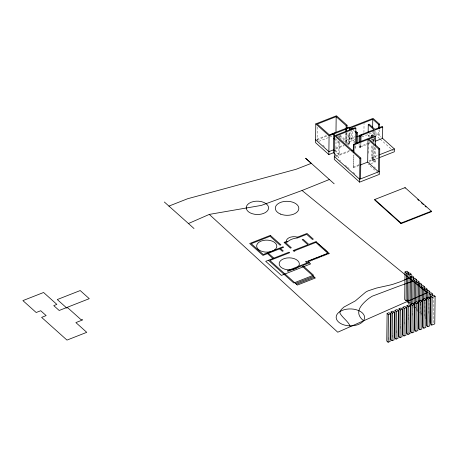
<?xml version="1.0" encoding="UTF-8"?>
<svg xmlns="http://www.w3.org/2000/svg" width="458" height="458" viewBox="0 0 458 458"><rect width="100%" height="100%" fill="white"/><g stroke="black" fill="none" stroke-linecap="round" stroke-linejoin="round"><path stroke-width="0.34" stroke-dasharray="2.29 1.72" d="M318.155 140.887L317.102 139.948L317.262 126.832M335.829 156.023L336.04 138.705M339.023 140.663L338.811 157.638L335.353 154.541M339.063 137.314L339.08 135.974M349.694 150.493L339.75 154.398L339.905 141.648M339.956 137.635L339.979 135.625M345.584 142.988L345.693 133.776L346.591 133.421L349.311 135.854L349.191 145.781M355.11 139.57L345.899 143.182L346.059 132.488M346.471 143.343L346.591 133.421M339.659 135.826L345.95 141.459L346.849 141.11L346.958 132.133M348.298 145.421L348.412 136.209L345.693 133.776M346.454 144.762L349.563 143.543L348.962 142.999L349.093 131.956M349.563 143.543L349.706 131.807M350.072 131.623L349.986 138.711L354.744 142.97M355.139 142.169L351.492 138.894L351.595 130.393M352.236 137.824L352.322 130.736M359.061 165.481L353.753 167.565L353.152 167.027L353.307 154.266M353.753 167.565L353.908 154.81M355.03 145.638L354.996 148.409L355.603 148.953L355.643 145.489M360.898 143.028L360.847 147.281L359.948 147.631L359.043 146.823L359.078 143.984M359.948 147.631L359.999 143.383M360.847 147.281L360.589 143.463M363.933 132.528L364.047 123.317M369.159 136.805L368.118 135.871L368.146 133.742M368.696 153.235L368.833 141.9M370.585 136.919L369.016 135.516L369.045 133.393M368.976 160.815L372.932 159.264L371.421 157.907L371.587 144.442M371.638 140.188L371.656 138.774M370.997 163.666L375.291 161.983L374.684 161.445L373.785 161.794L372.28 160.443L372.474 144.797M372.526 140.543L372.543 139.129M379.676 138.682L372.881 132.597L372.909 130.284M372.932 159.264L373.104 145.083M373.144 141.539L373.201 137.291M372.566 141.511L373.854 141.007L373.888 138.173M373.934 134.629L373.986 130.375M373.785 161.794L373.974 146.858M374.026 142.604L374.106 136.226M374.764 139.948L374.787 137.818M374.821 134.984L374.867 131.44M374.684 161.445L374.867 147.213M374.953 140.125L374.999 136.581M375.291 161.983L375.468 147.757M379.321 129.717L379.253 135.385L378.354 135.74L378.423 130.072M388.785 337.431L388.75 340.26L390.084 341.456M392.735 337.283L392.787 333.04M396.743 332.897L396.788 329.359M400.75 328.506L400.802 324.264M404.757 324.115L404.809 319.873M408.759 319.736L408.822 314.783M412.767 315.339L412.818 311.091M416.786 310.243L416.837 305.996M420.788 305.852L420.822 303.024M420.782 313.238L420.913 302.624M424.795 316.112L424.972 301.255M428.871 313.329L429.037 299.881M433.428 322.718L433.732 297.958M316.89 139.255L326.588 135.448M317.102 139.948L328.174 135.602M318.791 141.379L329.13 137.32M329.777 137.068L332.359 136.055M348.412 136.209L349.311 135.854M345.933 140.297L355.145 136.684M351.492 138.894L354.79 137.6M361.694 136.988L372.881 132.597M335.771 148.18L343.683 145.072M346.981 143.778L348.962 142.999M368.118 135.871L369.016 135.516M335.64 149.01L344.233 145.633M335.605 156.023L338.851 154.747L335.388 151.655M359.043 146.823L368.06 143.28M368.701 143.028L369.99 142.524M335.823 156.716L350.324 151.02M360.549 147.007L367.024 144.465M367.671 144.213L370.264 143.194M371.421 157.907L378.148 155.268M353.152 167.027L359.083 164.697M372.28 160.443L378.113 158.153M370.385 163.907L368.547 164.634L376.31 171.584M416.774 310.358L418.761 309.579M422.763 313.163L420.776 313.942L422.11 315.138M374.484 131.114L381.279 137.2M372.617 130.604L378.354 135.74M380.197 139.152L391.178 148.987M391.699 149.451L393.267 150.859M372.669 138.785L374.753 140.652M371.77 139.14L373.854 141.007M353.295 130.209L354.881 131.629M372.314 157.558L373.831 158.909L374.73 158.554L375.331 159.098L368.581 161.748L369.623 162.67M339.979 134.955L346.849 141.11M374.278 166.844L375.32 167.771M338.273 136.352L339.292 137.263M339.796 137.721L345.899 143.182M376.825 172.048L378.382 173.439M334.455 138.121L339.888 142.988L338.989 143.343L335.531 140.245M335.308 150.413L339.75 154.398M322.879 145.123L324.453 146.531M339.51 160.019L340.563 160.964M345.303 165.206L346.883 166.626M347.41 167.096L349.517 168.985M353.204 172.282L355.837 174.647M408.605 332.462L409.498 333.275"/><path stroke-width="0.69" d="M347.009 127.994L347.038 125.229L336.475 115.765L315.797 123.883L315.562 142.65L328.844 154.546L333.378 152.766L334.363 153.653M328.844 154.546L329.079 135.786L315.797 123.883M333.378 152.766L333.613 134.005M355.671 143.411L355.855 128.171L355.253 127.627L334.575 135.745L334.277 159.413L359.633 182.129L379.413 174.366L379.734 148.798L368.867 139.06L375.612 136.415L375.497 145.627M334.512 133.65L334.455 138.121L333.556 138.476L334.546 139.358M335.983 132.534L336.178 116.658L317.297 124.072L329.376 134.887L349.156 127.124L349.757 127.668L349.735 129.734M345.716 131.83L345.75 129.236M346.111 128.343L346.139 125.584L336.178 116.658M346.614 131.48L346.649 128.887M350.101 129.494L350.124 127.37L373.052 118.37L379.39 124.049L379.339 128.297M353.33 152.142L353.427 144.344L373.207 136.581L371.696 135.23L372.594 134.875L374.106 136.226L375.005 135.877L375.612 136.415M353.942 151.976L354.028 144.888L353.427 144.344M356.335 143.68L356.467 133.049L355.408 132.099M357.234 143.325L357.366 132.694L355.797 131.291M359.095 142.57L359.181 135.482L373.991 129.666L368.255 124.53L369.159 124.175L374.89 129.316L382.109 126.482L382.711 127.021L382.573 138.362L375.445 141.161M360.017 141.963L360.085 136.295L359.181 135.482M359.633 182.129L359.931 158.462L334.575 135.745M360.915 141.608L360.984 135.94L360.686 135.671L382.711 127.021M360.578 178.889L360.83 158.113L336.075 135.934L355.855 128.171M367.969 139.415L378.835 149.153L378.56 171.83L367.688 162.098L367.969 139.415L354.028 144.888M368.163 132.328L368.255 124.53M371.673 137.354L371.696 135.23M372.652 127.765L372.755 119.263L351.63 127.559L353.192 128.956M374.753 199.505L374.747 200.072L401.048 223.636L431.367 211.733L431.373 211.167L405.072 187.603L374.753 199.505L401.059 223.069L401.048 223.636M378.44 128.652L378.491 124.399L372.755 119.263M387.102 313.444L386.764 341.038L388.098 342.235L390.084 341.456L390.416 313.862L389.088 312.665L387.102 313.444L388.436 314.64L388.098 342.235M391.069 311.887L390.737 339.481L392.065 340.678L394.052 339.893L394.39 312.299L393.056 311.108L391.069 311.887L392.403 313.077L392.065 340.678M382.321 138.139L394.349 148.907L394.315 151.793L379.407 157.644M395.042 310.324L394.704 337.924L396.038 339.115L398.025 338.336L398.363 310.742L397.029 309.545L395.042 310.324L396.376 311.52L396.038 339.115M399.015 308.766L398.678 336.361L400.011 337.557L401.998 336.779L402.336 309.184L401.002 307.988L399.015 308.766L400.349 309.963L400.011 337.557M402.988 307.209L402.651 334.804L403.985 336L405.971 335.216L406.303 307.621L404.969 306.431L402.988 307.209L404.322 308.4L403.985 336M405.067 188.169L405.072 187.603M408.41 273.844L408.427 272.43L407.019 271.165L405.032 271.943L404.695 299.538L406.109 300.803L408.089 300.024M406.109 300.803L406.441 273.208L405.032 271.943M409.939 333.676L410.276 306.064L408.942 304.868L406.956 305.646L406.618 333.258L407.952 334.455L409.939 333.659M411.072 276.993L411.107 274.165L409.773 272.974L407.786 273.752L407.443 301.999L408.771 303.19L410.099 302.669M407.952 334.455L408.29 306.843L406.956 305.646M408.771 303.19L409.12 274.949L407.786 273.752M413.74 279.328L413.763 277.204L412.429 276.014L410.442 276.792L410.105 304.387L410.998 305.183M410.929 304.089L410.591 331.684L411.925 332.88L413.912 332.102L414.25 304.507L412.916 303.31L410.929 304.089L412.263 305.286L411.925 332.88M411.456 304.164L411.776 277.983L410.442 276.792M412.807 303.946L413.11 279.18L415.097 278.401L416.431 279.598L416.402 281.716M413.11 279.18L414.444 280.376L414.106 307.971L415.429 307.45M414.902 302.532L414.564 330.126L415.898 331.323L417.885 330.539L418.223 302.944L416.889 301.753L414.902 302.532L416.236 303.723L415.898 331.323M415.52 302.795L415.778 281.567L417.765 280.788L419.099 281.985L419.07 284.109M416.877 301.868L417.112 282.763L415.778 281.567M421.738 286.496L421.766 284.372L420.433 283.181L418.446 283.96L418.108 311.555L418.996 312.35M418.875 300.969L418.538 328.569L419.871 329.76L421.852 328.981L422.19 301.387L420.856 300.19L418.875 300.969L420.204 302.165L419.871 329.76M419.58 301.427L419.78 285.151L418.446 283.96M420.942 300.5L421.114 286.347L423.1 285.569L424.434 286.765L424.406 288.884M422.11 315.138L422.448 287.544L421.114 286.347M422.843 299.412L422.505 327.006L423.839 328.203L425.825 327.424L426.163 299.83L424.829 298.633L422.843 299.412L424.177 300.608L423.839 328.203M423.65 299.349L423.782 288.735L425.763 287.956L427.096 289.153L427.074 291.277M425.001 299.131L425.116 289.931L423.782 288.735M426.112 318.722L426.444 291.128L428.43 290.349L429.764 291.54L429.741 293.664M426.816 297.855L426.478 325.449L427.812 326.646L429.799 325.861L430.136 298.267L428.803 297.076L426.816 297.855L428.15 299.045L427.812 326.646M427.709 297.981L427.778 292.319L426.444 291.128M429.06 297.763L429.112 293.515L431.098 292.736L432.432 293.933L432.409 296.051M430.108 322.306L430.446 294.712L429.112 293.515M430.789 296.297L430.451 323.892L431.785 325.083L434.762 323.915L435.1 296.32L433.766 295.124L430.789 296.297L432.123 297.488L431.785 325.083M297.059 237.748L297.534 237.17L306.997 233.454L313.335 239.133L312.436 239.488L306.7 234.347L297.591 237.925A14.427 8.605 0.7 0 0 287.469 241.898L285.574 242.643M409.097 277.954L400.447 281.71L393.222 284.195A55.052 32.821 0.7 0 1 389.964 285.071L376.562 288.048L368.243 290.801A19.803 11.805 0.7 0 0 365.581 292.204L355.322 300.912L343.889 307.083L341.284 309.494L340.105 311.543A8.318 4.958 0.7 0 0 340.202 313.644C343.116 318.321 348.229 321.356 350.404 326.628M164.348 202.007L188.45 223.527L209.289 214.407L261.392 205.396L302.051 190.488L329.365 179.496M168.933 206.1L187.591 198.749L296.126 169.265L311.28 163.369L305.595 158.233L334.185 183.801M346.139 125.584L347.038 125.229M330.126 134.835L335.336 132.791M329.079 135.786L349.757 127.668M356.467 133.049L357.366 132.694M378.491 124.399L379.39 124.049M356.771 136.822L363.377 134.228M360.085 136.295L360.984 135.94M351.647 150.505L353.622 149.726M378.835 149.153L379.734 148.798M359.931 158.462L360.83 158.113M379.442 154.758L394.349 148.907M360.389 164.96L367.688 162.098M379.459 171.481L359.673 179.244L334.311 156.527M297.534 237.17A7.797 4.649 0.7 0 0 286.319 241.572L284.069 242.454L290.412 248.133L291.311 247.784L284.968 242.105M316.655 242.11L294.631 250.755L294.929 251.024L294.03 251.379L293.126 250.566L307.936 244.755L302.2 239.614L303.099 239.265L308.835 244.4L316.054 241.566L317.297 242.683L316.398 243.038L315.757 242.459M401.059 223.069L431.373 211.167M309.413 262.84L302.675 265.491L313.541 275.224L293.761 282.992L268.399 260.276M302.978 266.922L281.401 275.395L265.703 261.335L289.078 252.158L289.685 252.696L269.905 260.459L297.374 285.071L315.356 278.012L301.77 265.84L287.836 271.313L287.235 270.775L307.015 263.007L305.503 261.655L306.402 261.3L307.913 262.657L308.812 262.302L310.621 263.923L303.877 266.573M295.565 283.45L313.547 276.392M296.469 284.258L314.451 277.199M406.441 273.208L408.427 272.43M409.12 274.949L411.107 274.165M411.776 277.983L413.763 277.204M414.444 280.376L416.431 279.598M417.112 282.763L419.099 281.985M419.78 285.151L421.766 284.372M422.448 287.544L424.434 286.765M425.116 289.931L427.096 289.153M427.778 292.319L429.764 291.54M430.446 294.712L432.432 293.933M388.436 314.64L390.416 313.862M392.403 313.077L394.39 312.299M396.376 311.52L398.363 310.742M400.349 309.963L402.336 309.184M404.322 308.4L406.303 307.621M408.29 306.843L410.276 306.064M412.263 305.286L414.25 304.507M416.236 303.723L418.223 302.944M420.204 302.165L422.19 301.387M424.177 300.608L426.163 299.83M428.15 299.045L430.136 298.267M432.123 297.488L435.1 296.32M413.105 281.218C399.336 285.723 385.842 291.173 372.331 296.154A42.823 25.534 0.7 0 0 367.413 299.543C360.171 305.681 354.074 313.083 363.612 320.783M286.319 241.572L287.401 241.538M350.124 127.37L351.71 128.79M417.69 199.482L418.744 200.421M421.371 202.779L423.478 204.663M425.058 206.077L426.106 207.022M334.409 150.762L333.413 149.881L328.878 151.661L315.596 139.764M327.418 253.486L328.025 254.03L329.371 253.497L328.77 252.959L307.639 261.255L308.245 261.793L309.144 261.438L308.537 260.9M326.52 253.841L327.126 254.379L326.228 254.734L325.621 254.196M324.722 254.545L325.329 255.089L324.43 255.438L323.823 254.9M322.924 255.255L323.525 255.793L322.627 256.148L322.026 255.604M321.127 255.959L321.728 256.497L320.829 256.852L320.228 256.314M319.329 256.663L319.93 257.207L319.031 257.556L318.43 257.018M317.531 257.367L318.133 257.911L317.234 258.266L316.633 257.722M315.734 258.077L316.335 258.615L315.436 258.97L314.835 258.426M313.936 258.781L314.537 259.325L313.638 259.675L313.037 259.136M312.133 259.486L312.74 260.029L311.841 260.379L311.234 259.841M310.335 260.196L310.942 260.734L310.043 261.089L309.436 260.545M280.536 248.511L283.256 250.944L282.357 251.293L279.638 248.86M268.399 253.274L273.832 258.14M267.501 253.629L272.934 258.495M67.24 307.318L81.129 319.758L82.028 319.403L82.629 319.947L75.885 322.592L86.757 332.331L66.977 340.094L41.615 317.377L46.149 315.596L40.716 310.73L36.182 312.511L22.9 300.608L43.579 292.49L56.861 304.393L53.752 305.612L59.185 310.478L89.27 298.673L80.213 290.555L57.284 299.555L66.948 308.211M188.45 223.527L194.02 228.548M209.289 214.407L337.746 332.216L427.177 292.696L302.051 190.488M363.852 320.216L363.526 320.732A14.221 8.479 0.7 0 1 350.404 325.884L349.477 325.861A14.221 8.479 0.7 0 1 337.248 320.566A14.221 8.479 0.7 0 1 339.659 311.743L340.294 311.343A14.221 8.479 0.7 0 1 358.248 310.404L359.003 310.73A14.221 8.479 0.7 0 1 363.852 320.216M298.582 266.212L298.307 266.573A10.087 6.011 0.7 0 1 297.271 267.564L296.853 267.867A10.087 6.011 0.7 0 1 292.519 269.567L291.883 269.676A10.087 6.011 0.7 0 1 289.937 269.859L289.279 269.865A10.087 6.011 0.7 0 1 279.248 263.001A10.087 6.011 0.7 0 1 291.843 258.06A10.087 6.011 0.7 0 1 298.582 266.212M274.336 250.142L273.884 250.429A10.087 6.011 0.7 0 1 270.615 251.711L269.997 251.843A10.087 6.011 0.7 0 1 256.652 245.929A10.087 6.011 0.7 0 1 270.369 240.547A10.087 6.011 0.7 0 1 274.336 250.142M270.363 235.389L249.684 243.507L262.966 255.404L283.645 247.286L283.044 246.748L263.264 254.511L251.19 243.696L270.071 236.282L280.033 245.207L280.931 244.853L270.363 235.389M317.904 243.221L316.999 243.576L317.606 244.114L318.505 243.765L317.904 243.221M319.106 244.303L318.207 244.658L318.814 245.196L319.713 244.847L319.106 244.303M320.314 245.385L319.415 245.74L320.022 246.278L320.921 245.929L320.314 245.385M321.522 246.467L320.623 246.822L321.23 247.36L322.129 247.011L321.522 246.467M322.73 247.549L321.831 247.904L322.438 248.442L323.337 248.093L322.73 247.549M323.938 248.631L323.039 248.986L323.646 249.524L324.545 249.175L323.938 248.631M325.146 249.713L324.247 250.068L324.848 250.606L325.752 250.257L325.146 249.713M326.354 250.795L325.455 251.15L326.056 251.688L326.955 251.333L326.354 250.795M327.562 251.877L326.663 252.232L327.264 252.77L328.163 252.415L327.562 251.877M266.253 203.827L265.789 203.484A11.181 6.67 0.7 0 0 253.434 201.56A11.181 6.67 0.7 0 0 246.215 207.755L246.244 208.19A11.181 6.67 0.7 0 0 261.363 214.092A11.181 6.67 0.7 0 0 266.253 203.827M280.554 214.098A11.771 7.019 0.7 0 0 298.811 208.842A11.771 7.019 0.7 0 0 281.842 201.978A11.771 7.019 0.7 0 0 280.554 214.098"/></g></svg>
